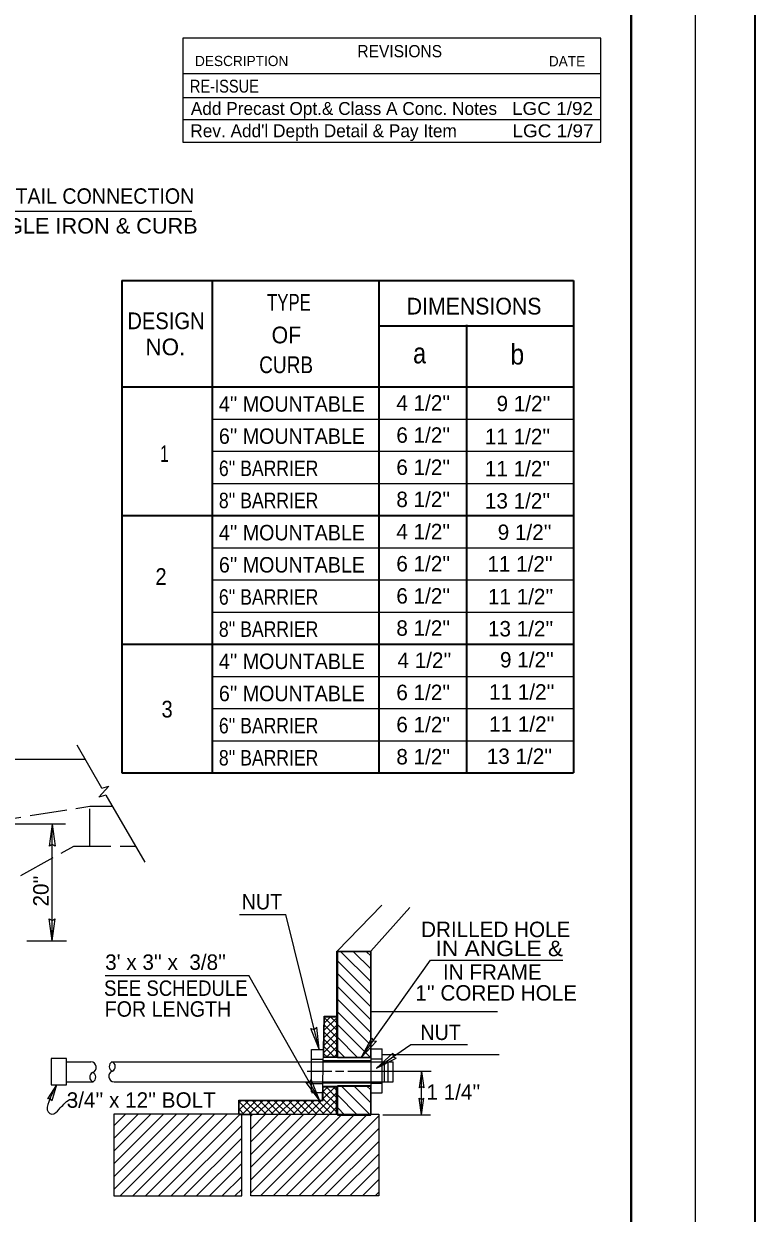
# Model space of a CAD drawing. Extents: x -3298 to 405, y -472 to 2211.
# Drawn here: x -163 to 405, y 808 to 1732 of the extents above; entities that cross this region are included whole.
import ezdxf
from ezdxf.enums import TextEntityAlignment as Align

# ---------------------------------------------------------------- set-up
doc = ezdxf.new("R2010")
doc.units = 0
doc.header["$LTSCALE"] = 4.8
doc.linetypes.add('LONG_DASHED', pattern=[7.5, 6, -1.5])
doc.layers.add('1', color=7, linetype='Continuous', lineweight=13)
doc.layers.add('25', color=7, linetype='Continuous', lineweight=13)
doc.layers.add('10', color=7, linetype='Continuous')

msp = doc.modelspace()

# ---------------------------------------------------------------- linework, layer by layer
at = {"layer": '1'}
for p, q in [((358.635, -429.533), (358.635, 1870.468)), ((-102.379, 1138.409), (-121.665, 1171.813)), ((-99.164, 1132.842), (-69.058, 1080.695)), ((-188.401, 1110.57), (-130.695, 1110.57)), ((-140.981, 1019.722), (-140.981, 1109.161)), ((4.606, 1040.183), (40.407, 1040.183)), ((66.348, 935.434), (40.407, 1040.183)), ((-160.715, 1019.722), (-129.919, 1019.722)), ((83.285, 1011.239), (106.437, 988.088)), ((93.185, 1011.239), (106.437, 997.988)), ((103.084, 1011.239), (106.437, 1007.887)), ((80.533, 1004.092), (106.437, 978.188)), ((99.244, 929.149), (152.948, 1004.568)), ((152.948, 1004.568), (255.728, 1004.568)), ((-99.797, 992.598), (11.703, 992.598)), ((66.648, 895.929), (11.703, 992.598)), ((80.533, 994.193), (106.437, 968.289)), ((80.533, 984.293), (106.437, 958.389)), ((80.533, 974.393), (106.437, 948.49)), ((80.533, 964.493), (106.437, 938.59)), ((79.788, 953.944), (70.287, 944.443)), ((79.788, 959.601), (70.388, 950.201)), ((70.457, 954.196), (79.788, 944.866)), ((75.248, 960.718), (70.488, 955.958)), ((70.554, 959.756), (79.788, 950.523)), ((75.248, 960.718), (79.788, 956.179)), ((80.533, 954.594), (106.191, 928.937)), ((79.788, 948.287), (70.187, 938.686)), ((70.263, 943.076), (79.788, 933.552)), ((70.36, 948.636), (79.788, 939.208)), ((80.533, 944.695), (96.292, 928.937)), ((79.788, 942.63), (70.086, 932.928)), ((70.166, 937.517), (78.371, 929.312)), ((79.788, 936.973), (72.037, 929.223)), ((80.533, 934.795), (86.392, 928.937)), ((110.908, 920.77), (137.548, 939.026)), ((137.548, 939.026), (181.502, 939.026)), ((70.069, 931.957), (72.793, 929.233)), ((79.788, 931.317), (77.774, 929.303)), ((57.078, 918.375), (76.275, 918.375)), ((79.108, 918.375), (85.538, 918.375)), ((88.61, 918.375), (153.303, 918.375)), ((145.898, 884.557), (145.898, 918.183)), ((78.732, 906.136), (69.608, 897.013)), ((73.075, 906.136), (69.608, 902.669)), ((71.774, 906.136), (79.65, 898.26)), ((77.432, 906.136), (79.65, 903.918)), ((83.484, 906.903), (106.166, 884.221)), ((93.383, 906.903), (106.437, 893.849)), ((103.283, 906.903), (106.437, 903.749)), ((79.65, 901.398), (63.267, 885.013)), ((69.608, 902.645), (79.65, 892.603)), ((69.608, 896.988), (79.65, 886.947)), ((80.533, 899.953), (96.266, 884.221)), ((11.701, 895.673), (4.268, 888.24)), ((6.044, 895.673), (4.268, 893.897)), ((4.268, 894.447), (13.882, 884.833)), ((4.268, 888.79), (8.246, 884.812)), ((17.358, 895.673), (6.49, 884.806)), ((8.697, 895.673), (19.518, 884.853)), ((23.014, 895.673), (12.168, 884.827)), ((14.355, 895.673), (25.154, 884.874)), ((28.672, 895.673), (17.845, 884.848)), ((20.012, 895.673), (30.79, 884.894)), ((34.328, 895.673), (23.523, 884.868)), ((25.668, 895.673), (36.427, 884.915)), ((39.985, 895.673), (29.201, 884.888)), ((31.325, 895.673), (42.062, 884.936)), ((45.642, 895.673), (34.878, 884.909)), ((36.983, 895.673), (47.699, 884.957)), ((51.299, 895.673), (40.556, 884.93)), ((42.639, 895.673), (53.335, 884.977)), ((56.956, 895.673), (46.233, 884.951)), ((48.296, 895.673), (58.972, 884.998)), ((62.613, 895.673), (51.911, 884.972)), ((53.953, 895.673), (64.608, 885.018)), ((68.269, 895.673), (57.588, 884.993)), ((59.609, 895.673), (70.244, 885.039)), ((65.267, 895.673), (75.88, 885.059)), ((79.65, 895.74), (68.944, 885.034)), ((79.65, 890.083), (74.622, 885.055)), ((80.533, 890.054), (86.367, 884.221)), ((-93.049, 875.92), (-84.113, 884.856)), ((-93.049, 866.021), (-74.214, 884.856)), ((-93.049, 856.121), (-64.314, 884.856)), ((-93.049, 846.222), (-54.415, 884.856)), ((-93.049, 836.322), (-44.515, 884.856)), ((-93.049, 826.423), (-34.616, 884.856)), ((-88.164, 821.408), (-24.717, 884.856)), ((-78.264, 821.408), (-14.817, 884.856)), ((-68.365, 821.408), (-4.918, 884.856)), ((-58.465, 821.408), (4.982, 884.856)), ((13.415, 883.305), (14.966, 884.856)), ((13.415, 873.406), (24.865, 884.856)), ((13.415, 863.506), (34.765, 884.856)), ((13.415, 853.607), (44.664, 884.856)), ((13.415, 843.707), (54.564, 884.856)), ((13.415, 833.808), (64.463, 884.856)), ((13.415, 823.908), (74.363, 884.856)), ((20.815, 821.408), (84.263, 884.856)), ((30.714, 821.408), (94.162, 884.856)), ((40.614, 821.408), (104.062, 884.856)), ((50.513, 821.408), (112.703, 883.598)), ((115.992, 884.557), (152.923, 884.557)), ((-48.566, 821.408), (6.238, 876.213)), ((60.413, 821.408), (112.703, 873.698)), ((-38.667, 821.408), (6.238, 866.313)), ((70.312, 821.408), (112.703, 863.798)), ((-28.767, 821.408), (6.238, 856.413)), ((80.212, 821.408), (112.703, 853.899)), ((-18.867, 821.408), (6.238, 846.514)), ((90.112, 821.408), (112.703, 843.999)), ((-8.968, 821.408), (6.238, 836.614)), ((100.011, 821.408), (112.703, 834.1)), ((0.932, 821.408), (6.238, 826.715)), ((109.91, 821.408), (112.703, 824.201))]:
    msp.add_line(p, q, dxfattribs=at)
at = {"layer": '1', "lineweight": 40}
msp.add_line((308.635, -349.405), (308.635, 1745.468), dxfattribs=at)
at = {"layer": '1', "lineweight": 35}
for p, q in [((-86.913, 1532.898), (-86.913, 1150.188)), ((-86.913, 1532.898), (263.963, 1532.898)), ((-16.811, 1532.898), (-16.811, 1150.188)), ((112.738, 1532.898), (112.738, 1150.188)), ((263.963, 1532.898), (263.963, 1150.188)), ((112.738, 1497.644), (263.963, 1497.644)), ((180.968, 1498.538), (180.968, 1151.082)), ((-86.913, 1450.188), (263.963, 1450.188)), ((-86.913, 1350.188), (263.963, 1350.188)), ((-86.913, 1250.188), (263.963, 1250.188)), ((-86.913, 1150.188), (263.963, 1150.188))]:
    msp.add_line(p, q, dxfattribs=at)
at = {"layer": '1', "lineweight": 25}
for p, q in [((-16.811, 1425.188), (263.963, 1425.188)), ((-16.811, 1400.188), (263.963, 1400.188)), ((-16.811, 1375.188), (263.963, 1375.188)), ((-16.811, 1325.188), (263.963, 1325.188)), ((-16.811, 1300.188), (263.963, 1300.188)), ((-16.811, 1275.188), (263.963, 1275.188)), ((-16.811, 1225.188), (263.963, 1225.188)), ((-16.811, 1200.188), (263.963, 1200.188)), ((-16.811, 1175.188), (263.963, 1175.188)), ((-775.277, 1160.977), (-115.409, 1160.977)), ((-99.164, 1132.842), (-104.829, 1131.318)), ((-140.989, 1110.223), (-143.329, 1093.193)), ((-140.989, 1110.223), (-138.649, 1093.193)), ((80.404, 1011.751), (115.095, 1047.366)), ((106.422, 1011.751), (136.926, 1045.57)), ((-140.972, 1019.725), (-143.312, 1036.755)), ((-140.972, 1019.725), (-138.633, 1036.755)), ((80.105, 1011.751), (106.721, 1011.751)), ((80.105, 929.149), (80.105, 1011.751)), ((106.721, 884.557), (106.721, 1011.751)), ((106.721, 964.764), (204.895, 964.764)), ((66.356, 935.439), (64.533, 952.533)), ((69.04, 895.929), (70.392, 961.173)), ((70.392, 961.173), (79.984, 961.173)), ((66.356, 935.439), (59.99, 951.408)), ((99.253, 929.147), (107.225, 944.377)), ((60.367, 935.135), (69.853, 935.135)), ((60.367, 902.214), (60.367, 935.135)), ((99.253, 929.147), (111.038, 941.663)), ((106.721, 935.733), (115.393, 935.733)), ((115.393, 901.616), (115.393, 935.733)), ((-129.607, 925.558), (-110.833, 925.558)), ((-94.533, 925.558), (123.768, 925.558)), ((60.583, 927.648), (69.801, 927.648)), ((69.937, 929.149), (106.721, 929.149)), ((69.937, 926.755), (106.466, 926.755)), ((115.393, 927.648), (106.843, 927.648)), ((110.915, 920.765), (123.64, 932.322)), ((110.915, 920.765), (126.286, 928.462)), ((115.393, 931.244), (206.308, 931.244)), ((117.188, 909.996), (117.188, 925.561)), ((119.879, 910.145), (119.879, 925.558)), ((123.768, 910.145), (123.768, 925.558)), ((145.892, 918.181), (144.137, 905.408)), ((145.892, 918.181), (147.647, 905.408)), ((-137.688, 907.751), (-144.522, 896.819)), ((-137.688, 907.751), (-141.32, 895.381)), ((-129.607, 910.145), (-109.184, 910.145)), ((-92.882, 910.145), (123.768, 910.145)), ((66.653, 895.936), (56.203, 909.586)), ((66.653, 895.936), (60.273, 911.898)), ((61.734, 908.726), (69.131, 908.726)), ((69.263, 906.703), (106.721, 906.703)), ((69.638, 909.397), (106.721, 909.397)), ((80.105, 885.155), (80.105, 906.703)), ((115.393, 908.726), (106.938, 908.726)), ((60.367, 901.915), (69.164, 901.915)), ((106.721, 901.616), (115.393, 901.616)), ((145.904, 884.559), (144.149, 897.332)), ((145.904, 884.559), (147.659, 897.332)), ((4.144, 895.929), (69.04, 895.929)), ((4.144, 884.856), (4.144, 895.929)), ((4.198, 884.815), (14.585, 884.815))]:
    msp.add_line(p, q, dxfattribs=at)
at = {"layer": '1', "linetype": 'LONG_DASHED', "lineweight": 25}
for p, q in [((-111.759, 1093.33), (-111.759, 1124.286)), ((-165.366, 1070.401), (-124.17, 1093.33)), ((-124.17, 1093.33), (-76.353, 1093.33))]:
    msp.add_line(p, q, dxfattribs=at)
at = {"layer": '1'}
msp.add_lwpolyline([(-265.838, 1574.913), (-241.062, 1586.839), (-32.518, 1586.839)], dxfattribs=at)
at = {"layer": '1', "lineweight": 25}
for points in [[(-102.379, 1138.409), (-96.889, 1139.886), (-104.829, 1131.318)], [(-138.649, 1093.193), (-141.013, 1094.51), (-143.329, 1093.193)], [(-143.312, 1036.755), (-140.948, 1035.438), (-138.633, 1036.755)], [(59.99, 951.408), (62.602, 950.697), (64.533, 952.533)], [(107.225, 944.377), (108.387, 941.933), (111.038, 941.663)], [(123.64, 932.322), (123.89, 929.628), (126.286, 928.462)], [(56.203, 909.586), (58.91, 909.608), (60.273, 911.898)], [(147.647, 905.408), (145.873, 906.397), (144.137, 905.408)], [(-141.32, 895.381), (-142.532, 897.008), (-144.522, 896.819)], [(144.149, 897.332), (145.922, 896.343), (147.659, 897.332)]]:
    msp.add_lwpolyline(points, dxfattribs=at)
at = {"layer": '1', "linetype": 'LONG_DASHED', "lineweight": 25}
msp.add_lwpolyline([(-193.704, 1111.432), (-111.759, 1124.286), (-94.224, 1124.286)], dxfattribs=at)
at = {"layer": '1'}
for points in [[(80.533, 928.937), (106.437, 928.937), (106.437, 1011.239), (80.533, 1011.239)], [(70.021, 929.194), (70.571, 960.718), (79.788, 960.718), (79.788, 929.332)], [(4.268, 884.798), (4.268, 895.673), (69.608, 895.673), (69.608, 906.136), (79.65, 906.136), (79.65, 885.073)], [(80.533, 884.221), (106.437, 884.221), (106.437, 906.903), (80.533, 906.903)]]:
    msp.add_lwpolyline(points, close=True, dxfattribs=at)
at = {"layer": '1', "lineweight": 25}
for points in [[(-141.718, 907.751), (-129.756, 907.751), (-129.756, 928.103), (-141.718, 928.103)], [(-93.049, 821.408), (6.238, 821.408), (6.238, 884.856), (-93.049, 884.856)], [(112.703, 821.408), (13.415, 821.408), (13.415, 884.856), (112.703, 884.856)]]:
    msp.add_lwpolyline(points, close=True, dxfattribs=at)
for centre, start, end in [((-95.731, 921.916), 294.92477, 71.86518), ((-107.994, 913.78), 114.92477, 251.86518)]:
    msp.add_arc(centre, 3.825, start, end, dxfattribs=at)
for centre, major_axis, ratio, start_param, end_param in [((-110.939, 921.29), (2.137, 3.691), 0.992353, 3.9809365, 6.7872545), ((-92.529, 922.175), (-3.559, -2.067), 0.955528, 4.7207988, 6.9448172), ((-111.196, 913.521), (3.559, 2.067), 0.955528, 4.712389, 6.9448172), ((-92.786, 914.406), (-2.141, -3.699), 0.990268, 3.9809365, 6.7872545)]:
    msp.add_ellipse(centre, major_axis=major_axis, ratio=ratio, start_param=start_param, end_param=end_param, dxfattribs=at)
msp.add_spline([(-137.681, 907.751), (-143.663, 894.433), (-143.962, 886.652), (-141.12, 885.006), (-135.588, 888.747), (-131.849, 892.788), (-127.363, 896.229), (-122.878, 896.378)], degree=3, dxfattribs=at)
at = {"layer": '25', "lineweight": 25}
for p, q in [((-39.436, 1693.871), (285.224, 1693.871)), ((-39.436, 1675.068), (285.285, 1675.068)), ((-39.436, 1658.022), (285.285, 1658.022)), ((-39.436, 1640.303), (285.285, 1640.303))]:
    msp.add_line(p, q, dxfattribs=at)
at = {"layer": '25', "lineweight": 35}
msp.add_lwpolyline([(-3297.989, -471.546), (405.067, -471.546), (405.067, 2211.292), (-3297.989, 2211.292)], close=True, dxfattribs=at)
at = {"layer": '25', "lineweight": 25}
msp.add_lwpolyline([(285.285, 1640.303), (285.285, 1721.286), (-39.436, 1721.286), (-39.436, 1640.303)], dxfattribs=at)

# ---------------------------------------------------------------- texts
at = {"layer": '10'}
for s, height, width, p in [('SEE DETAIL CONNECTION', 12, 0.95, (-225.376, 1592.52)), ('OF ANGLE IRON & CURB', 12, 1.05, (-228.266, 1569.393)), ('a', 16, 0.85, (139.368, 1468.457)), ('b', 16, 0.9, (214.943, 1467.564)), ("4'' MOUNTABLE", 12, 0.95, (-11.454, 1430.929)), ("6'' MOUNTABLE", 12, 0.95, (-11.454, 1405.929)), ("6'' BARRIER", 12, 0.85, (-11.454, 1380.929)), ("8'' BARRIER", 12, 0.85, (-11.454, 1355.929)), ("4'' MOUNTABLE", 12, 0.95, (-11.454, 1330.929)), ("6'' MOUNTABLE", 12, 0.95, (-11.454, 1305.929)), ("6'' BARRIER", 12, 0.85, (-11.454, 1280.929)), ("8'' BARRIER", 12, 0.85, (-11.454, 1255.929)), ("4'' MOUNTABLE", 12, 0.95, (-11.454, 1230.929)), ("6'' MOUNTABLE", 12, 0.95, (-11.454, 1205.929)), ("6'' BARRIER", 12, 0.85, (-11.454, 1180.929)), ("8'' BARRIER", 12, 0.85, (-11.454, 1155.929)), ('NUT', 12, 0.95, (6.286, 1044.066)), ('IN ANGLE &', 12, 1.1, (156.829, 1007.783)), ('SEE SCHEDULE', 12, 0.9, (-100.676, 976.89)), ('FOR LENGTH', 12, 0.95, (-100.148, 960.695)), ('NUT', 12, 0.95, (145.067, 942.584))]:
    msp.add_text(s, height=height, dxfattribs=dict(at, width=width)).set_placement(p)
for s, width, p in [('TYPE', 0.75, (42.938, 1509.385)), ('DIMENSIONS', 0.95, (186.743, 1506.458)), ('DESIGN', 0.9, (-52.57, 1495.039)), ('OF', 0.95, (40.953, 1484.04)), ('CURB', 0.85, (40.752, 1460.897)), ('1', 0.7, (-53.711, 1391.886)), ('2', 0.9, (-56.421, 1296.295)), ('3', 0.9, (-51.678, 1193.248))]:
    msp.add_text(s, height=13, dxfattribs=dict(at, width=width)).set_placement(p, align=Align.CENTER)
for s, height, p in [('NO.', 13, (-53.033, 1474.778)), ("4 1/2''", 12, (147.272, 1431.757)), ("9 1/2''", 12, (225.119, 1431.233)), ("6 1/2''", 12, (147.272, 1406.757)), ("11 1/2''", 12, (220.505, 1405.631)), ("6 1/2''", 12, (147.272, 1381.757)), ("11 1/2''", 12, (220.505, 1380.631)), ("8 1/2''", 12, (147.272, 1356.757)), ("13 1/2''", 12, (220.505, 1355.631)), ("4 1/2''", 12, (147.272, 1331.757)), ("9 1/2''", 12, (226.011, 1331.233)), ("6 1/2''", 12, (147.272, 1306.757)), ("11 1/2''", 12, (222.443, 1306.678)), ("6 1/2''", 12, (147.272, 1281.757)), ("11 1/2''", 12, (222.889, 1281.233)), ("8 1/2''", 12, (147.272, 1256.757)), ("13 1/2''", 12, (222.889, 1256.233)), ("4 1/2''", 12, (148.164, 1231.757)), ("9 1/2''", 12, (227.795, 1232.125)), ("6 1/2''", 12, (147.272, 1206.757)), ("11 1/2''", 12, (223.781, 1207.125)), ("6 1/2''", 12, (147.272, 1181.757)), ("11 1/2''", 12, (223.781, 1182.125)), ("8 1/2''", 12, (147.272, 1156.757)), ("13 1/2''", 12, (221.997, 1157.125))]:
    msp.add_text(s, height=height, dxfattribs=at).set_placement(p, align=Align.CENTER)
msp.add_text("20''", height=12, rotation=90, dxfattribs=at).set_placement((-143.695, 1046.364))
for s, p in [('DRILLED HOLE ', (145.586, 1022.557)), ("3' x 3'' x  3/8''", (-99.784, 997.104)), ('IN FRAME', (162.589, 989.362)), ("1'' CORED HOLE ", (141.08, 973.209)), ("1 1/4''", (149.74, 896.113)), (" 3/4'' x 12'' BOLT", (-134.12, 889.936))]:
    msp.add_text(s, height=12, dxfattribs=at).set_placement(p)
at = {"layer": '25'}
for s, height, width, p in [('REVISIONS', 9.512, 0.95, (96.082, 1706.383)), ('RE-ISSUE ', 10, 0.85, (-34.018, 1678.916)), ('LGC 1/92', 10, 1.1, (216.159, 1661.583)), ('LGC 1/97', 10, 1.1, (216.544, 1644.249))]:
    msp.add_text(s, height=height, dxfattribs=dict(at, width=width)).set_placement(p)
for s, height, p in [('DESCRIPTION', 7.927, (-30.01, 1699.534)), ('DATE', 7.927, (244.763, 1699.349)), ('Add Precast Opt.& Class A Conc. Notes', 10, (-33.248, 1661.583)), ("Rev. Add'l Depth Detail & Pay Item", 10, (-33.633, 1644.248))]:
    msp.add_text(s, height=height, dxfattribs=at).set_placement(p)

doc.saveas('drawing.dxf')
